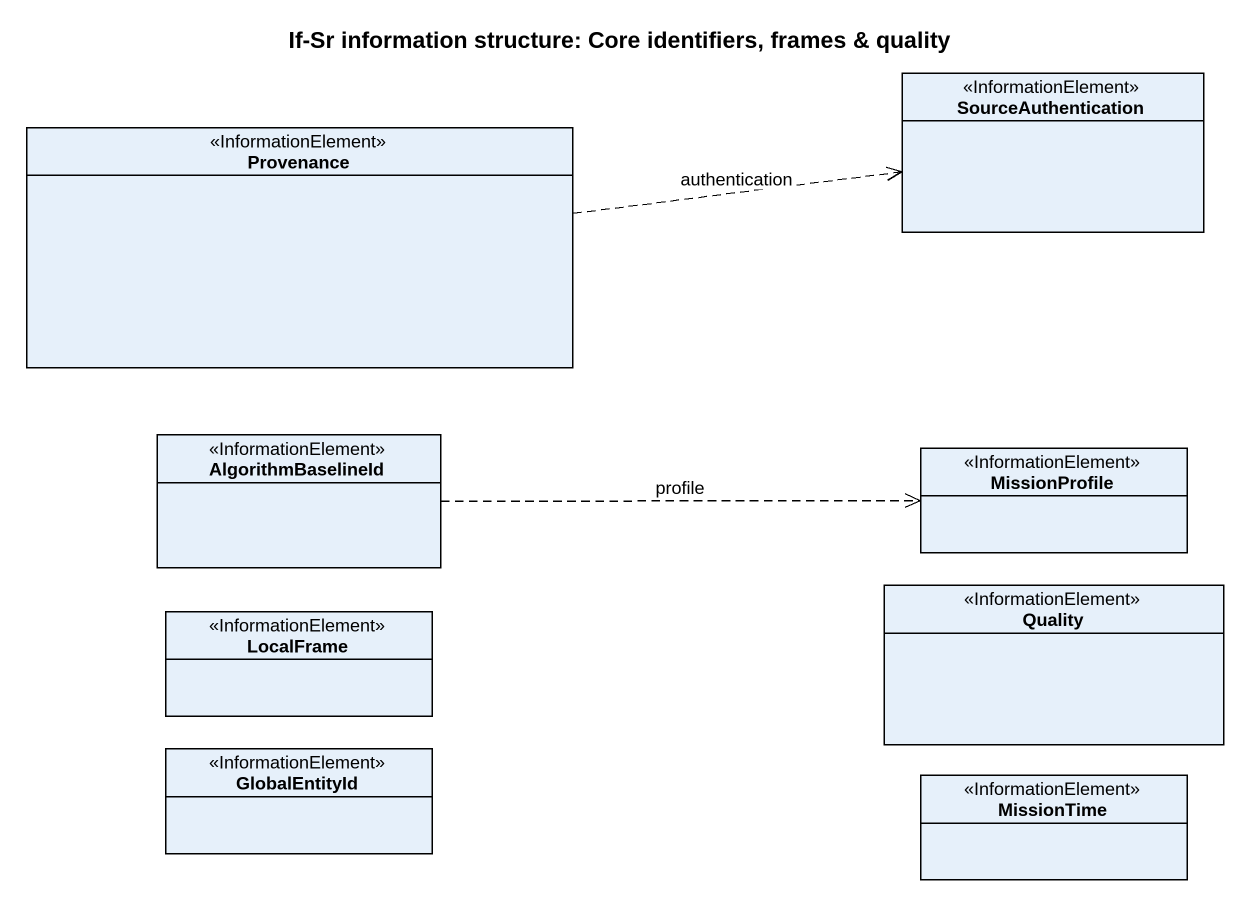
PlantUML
@startuml
title If-Sr information structure: Core identifiers, frames & quality
hide circle
hide empty members
class SourceAuthentication <<InformationElement>>
class Provenance <<InformationElement>>
class AlgorithmBaselineId <<InformationElement>>
class MissionProfile <<InformationElement>>
class LocalFrame <<InformationElement>>
class Quality <<InformationElement>>
class GlobalEntityId <<InformationElement>>
class MissionTime <<InformationElement>>
Provenance .right.> SourceAuthentication : authentication
AlgorithmBaselineId .right.> MissionProfile : profile
@enduml
